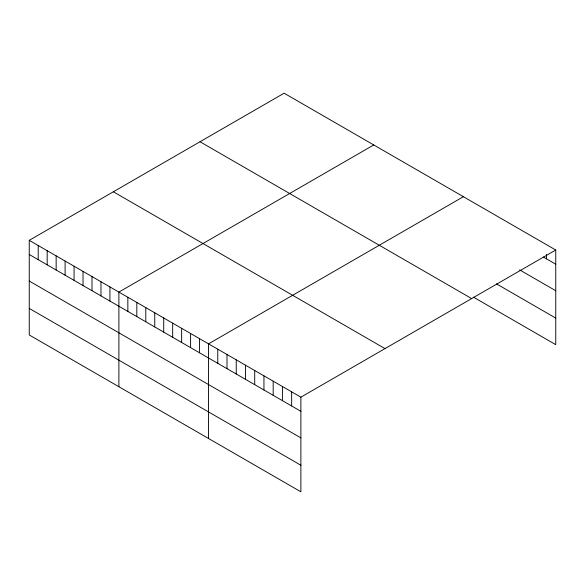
<?xml version="1.0" encoding="UTF-8"?>
<svg xmlns="http://www.w3.org/2000/svg" width="585" height="585" viewBox="0 0 585 585"><rect width="100%" height="100%" fill="white"/><g stroke="black" fill="none" stroke-linecap="round" stroke-linejoin="round"><path stroke-width="0.88" d="M29.25 240.34L300.887 397.171L300.887 491.802L29.25 334.978L29.25 240.34L284.113 93.198L555.75 250.022L555.75 344.66L473.397 297.114M373.756 144.948L118.887 292.098L118.887 386.729M463.393 196.699L208.531 343.848L208.531 438.487M300.887 397.171L555.75 250.022M543.436 257.056L555.75 264.164M519.575 269.846L555.75 290.73M496.49 283.879L555.75 318.094M200.011 141.753L471.642 298.577M113.358 191.785L384.988 348.609M29.25 254.49L300.887 411.313M29.25 281.049L300.887 437.872M29.25 308.419L300.887 465.243M546.514 254.416L546.514 258.833M291.652 391.833L291.652 405.983M282.416 386.502L282.416 400.652M273.18 381.171L273.18 395.314M263.945 375.841L263.945 389.983M254.709 370.51L254.709 384.652M245.473 365.172L245.473 379.321M236.238 359.841L236.238 373.99M227.002 354.51L227.002 368.66M217.766 349.179L217.766 363.322M199.565 338.671L199.565 352.813M190.6 333.494L190.6 347.644M181.635 328.324L181.635 342.466M172.67 323.147L172.67 337.289M163.712 317.969L163.712 332.119M154.747 312.792L154.747 326.942M145.782 307.622L145.782 321.765M136.817 302.445L136.817 316.587M127.852 297.268L127.852 311.417M109.929 286.921L109.929 301.063M100.964 281.743L100.964 295.886M91.999 276.566L91.999 290.716M83.033 271.396L83.033 285.538M74.068 266.219L74.068 280.361M65.103 261.042L65.103 275.184M56.145 255.864L56.145 270.014M47.18 250.694L47.18 264.837M38.215 245.517L38.215 259.66"/></g></svg>
